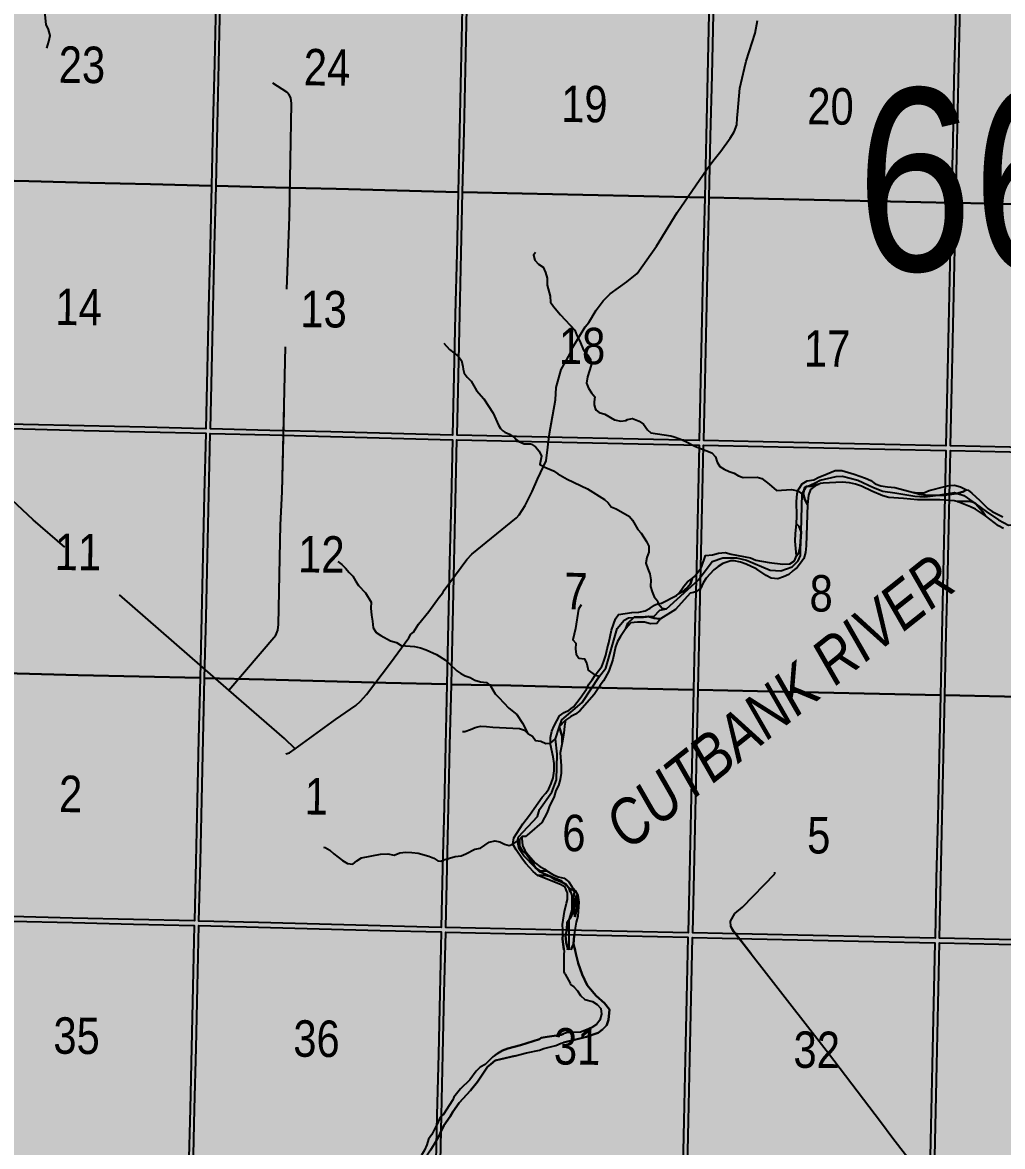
# Model space of a CAD drawing. Extents: x 406396 to 410344, y 6062839 to 6066265.
# Drawn here: x 409283.4 to 409497.9, y 6063231.4 to 6063477.4 of the extents above; entities that cross this region are included whole.
import ezdxf
from ezdxf.enums import TextEntityAlignment as Align

# ---------------------------------------------------------------- set-up
doc = ezdxf.new("R2010")
doc.units = 0
doc.header["$LTSCALE"] = 5
doc.linetypes.add('DASHED2', pattern=[9.525, 6.35, -3.175])
for name, color, linetype in [('Quarters', 8, 'Continuous'), ('RoadSeg', 57, 'DASHED2'), ('T-WATER', 160, 'Continuous'), ('T-WATER-T', 170, 'Continuous')]:
    doc.layers.add(name, color=color, linetype=linetype)
doc.layers.add('ROUTE-MAP-BACKGROUND-H', color=7, linetype='Continuous', true_color=0xf0ebff)
doc.styles.add('120', font='ARIALN.TTF', dxfattribs={"height": 13})
doc.styles.add('80LS', font='ARIALNI.TTF', dxfattribs={"height": 10})

msp = doc.modelspace()

# ---------------------------------------------------------------- hatches: boundary and pattern name
at = {"layer": 'ROUTE-MAP-BACKGROUND-H'}
h = msp.add_hatch(color=256, dxfattribs=at)
h.dxf.hatch_style = 1
h.paths.add_polyline_path([(410258.66, 6063255.58), (410260.58, 6063368.34), (410268.76, 6064233.9), (408843.43, 6064264.01), (408831.79, 6063292.96), (408823.13, 6062965.95), (408855.63, 6062965.09), (408869, 6062964.74), (410253.21, 6062935.45)])

# ---------------------------------------------------------------- linework, layer by layer
at = {"layer": 'Quarters'}
for points in [[(409324.79, 6063441.64), (409311.46, 6063441.96), (409298.14, 6063442.28), (409284.82, 6063442.6), (409271.83, 6063442.91), (409272.14, 6063456.29), (409272.46, 6063469.67), (409272.78, 6063483.05), (409273.09, 6063496.43), (409286.08, 6063496.12), (409299.39, 6063495.8), (409312.71, 6063495.48), (409326.03, 6063495.16), (409325.72, 6063481.78), (409325.41, 6063468.4), (409325.1, 6063455.02)], [(409378.74, 6063440.25), (409365.42, 6063440.59), (409352.1, 6063440.93), (409338.78, 6063441.28), (409325.79, 6063441.61), (409326.1, 6063454.99), (409326.41, 6063468.37), (409326.72, 6063481.76), (409327.03, 6063495.14), (409340.02, 6063494.8), (409353.33, 6063494.46), (409366.65, 6063494.11), (409379.97, 6063493.77), (409379.66, 6063480.39), (409379.36, 6063467.01), (409379.05, 6063453.63)], [(409432.71, 6063439.07), (409419.39, 6063439.36), (409406.06, 6063439.65), (409392.74, 6063439.94), (409379.75, 6063440.22), (409380.05, 6063453.6), (409380.36, 6063466.98), (409380.67, 6063480.37), (409380.97, 6063493.75), (409393.96, 6063493.46), (409407.28, 6063493.17), (409420.6, 6063492.88), (409433.92, 6063492.59), (409433.61, 6063479.21), (409433.31, 6063465.83), (409433.01, 6063452.45)], [(409486.68, 6063437.89), (409473.35, 6063438.18), (409460.03, 6063438.47), (409446.7, 6063438.76), (409433.71, 6063439.05), (409434.02, 6063452.43), (409434.32, 6063465.81), (409434.62, 6063479.19), (409434.92, 6063492.57), (409447.91, 6063492.28), (409461.23, 6063491.99), (409474.55, 6063491.7), (409487.87, 6063491.41), (409487.57, 6063478.03), (409487.27, 6063464.65), (409486.98, 6063451.27)], [(409540.65, 6063436.71), (409527.32, 6063437), (409514, 6063437.29), (409500.67, 6063437.58), (409487.68, 6063437.87), (409487.98, 6063451.25), (409488.28, 6063464.63), (409488.57, 6063478.01), (409488.87, 6063491.39), (409501.85, 6063491.1), (409515.18, 6063490.81), (409528.5, 6063490.52), (409541.82, 6063490.23), (409541.52, 6063476.85), (409541.23, 6063463.47), (409540.94, 6063450.09)], [(409324.79, 6063441.64), (409324.47, 6063428.26), (409324.16, 6063414.88), (409323.85, 6063401.5), (409323.55, 6063388.45), (409310.22, 6063388.77), (409296.89, 6063389.09), (409283.57, 6063389.41), (409270.57, 6063389.72), (409270.88, 6063402.77), (409271.2, 6063416.15), (409271.51, 6063429.53), (409271.83, 6063442.91), (409284.82, 6063442.6), (409298.14, 6063442.28), (409311.46, 6063441.96)], [(409378.74, 6063440.25), (409378.44, 6063426.86), (409378.13, 6063413.48), (409377.82, 6063400.1), (409377.53, 6063387.06), (409364.2, 6063387.4), (409350.87, 6063387.75), (409337.55, 6063388.09), (409324.55, 6063388.43), (409324.86, 6063401.47), (409325.17, 6063414.85), (409325.48, 6063428.23), (409325.79, 6063441.61), (409338.78, 6063441.28), (409352.1, 6063440.93), (409365.42, 6063440.59)], [(409432.71, 6063439.07), (409432.41, 6063425.69), (409432.11, 6063412.31), (409431.81, 6063398.92), (409431.51, 6063385.88), (409418.18, 6063386.17), (409404.85, 6063386.46), (409391.52, 6063386.75), (409378.53, 6063387.04), (409378.83, 6063400.08), (409379.13, 6063413.46), (409379.44, 6063426.84), (409379.75, 6063440.22), (409392.74, 6063439.94), (409406.06, 6063439.65), (409419.39, 6063439.36)], [(409486.68, 6063437.89), (409486.38, 6063424.51), (409486.09, 6063411.13), (409485.79, 6063397.75), (409485.5, 6063384.7), (409472.17, 6063384.99), (409458.84, 6063385.28), (409445.51, 6063385.57), (409432.52, 6063385.86), (409432.81, 6063398.9), (409433.11, 6063412.28), (409433.41, 6063425.66), (409433.71, 6063439.05), (409446.7, 6063438.76), (409460.03, 6063438.47), (409473.35, 6063438.18)], [(409540.65, 6063436.71), (409540.36, 6063423.33), (409540.07, 6063409.95), (409539.77, 6063396.57), (409539.49, 6063383.52), (409526.16, 6063383.81), (409512.83, 6063384.1), (409499.5, 6063384.39), (409486.5, 6063384.68), (409486.79, 6063397.72), (409487.09, 6063411.1), (409487.39, 6063424.48), (409487.68, 6063437.87), (409500.67, 6063437.58), (409514, 6063437.29), (409527.32, 6063437)], [(409322.28, 6063333.93), (409308.95, 6063334.25), (409295.62, 6063334.56), (409282.28, 6063334.88), (409269.29, 6063335.19), (409269.6, 6063348.57), (409269.92, 6063361.96), (409270.23, 6063375.34), (409270.55, 6063388.72), (409283.54, 6063388.4), (409296.87, 6063388.09), (409310.2, 6063387.77), (409323.53, 6063387.45), (409323.22, 6063374.07), (409322.9, 6063360.69), (409322.59, 6063347.31)], [(409376.28, 6063332.53), (409362.95, 6063332.88), (409349.61, 6063333.22), (409336.28, 6063333.56), (409323.29, 6063333.9), (409323.6, 6063347.28), (409323.91, 6063360.66), (409324.22, 6063374.04), (409324.53, 6063387.42), (409337.52, 6063387.09), (409350.85, 6063386.74), (409364.18, 6063386.4), (409377.5, 6063386.05), (409377.2, 6063372.67), (409376.89, 6063359.29), (409376.58, 6063345.91)], [(409430.28, 6063331.35), (409416.95, 6063331.64), (409403.61, 6063331.93), (409390.28, 6063332.23), (409377.28, 6063332.51), (409377.59, 6063345.89), (409377.89, 6063359.27), (409378.2, 6063372.65), (409378.51, 6063386.03), (409391.5, 6063385.75), (409404.83, 6063385.46), (409418.16, 6063385.17), (409431.49, 6063384.88), (409431.19, 6063371.49), (409430.89, 6063358.11), (409430.59, 6063344.73)], [(409484.29, 6063330.17), (409470.96, 6063330.46), (409457.62, 6063330.76), (409444.29, 6063331.05), (409431.29, 6063331.33), (409431.59, 6063344.71), (409431.89, 6063358.09), (409432.19, 6063371.47), (409432.49, 6063384.85), (409445.49, 6063384.57), (409458.82, 6063384.28), (409472.15, 6063383.99), (409485.48, 6063383.7), (409485.18, 6063370.31), (409484.89, 6063356.93), (409484.59, 6063343.55)], [(409538.3, 6063328.99), (409524.97, 6063329.28), (409511.63, 6063329.57), (409498.3, 6063329.87), (409485.3, 6063330.15), (409485.59, 6063343.53), (409485.89, 6063356.91), (409486.19, 6063370.29), (409486.48, 6063383.67), (409499.48, 6063383.39), (409512.81, 6063383.1), (409526.14, 6063382.81), (409539.47, 6063382.52), (409539.18, 6063369.13), (409538.88, 6063355.75), (409538.59, 6063342.37)], [(409322.28, 6063333.93), (409321.97, 6063320.55), (409321.66, 6063307.17), (409321.35, 6063293.78), (409321.05, 6063280.74), (409307.71, 6063281.06), (409294.37, 6063281.38), (409281.03, 6063281.7), (409268.03, 6063282.01), (409268.34, 6063295.05), (409268.65, 6063308.43), (409268.97, 6063321.81), (409269.29, 6063335.19), (409282.28, 6063334.88), (409295.62, 6063334.56), (409308.95, 6063334.25)], [(409376.28, 6063332.53), (409375.97, 6063319.15), (409375.67, 6063305.77), (409375.36, 6063292.39), (409375.06, 6063279.34), (409361.72, 6063279.69), (409348.39, 6063280.03), (409335.05, 6063280.38), (409322.05, 6063280.71), (409322.35, 6063293.76), (409322.66, 6063307.14), (409322.97, 6063320.52), (409323.29, 6063333.9), (409336.28, 6063333.56), (409349.61, 6063333.22), (409362.95, 6063332.88)], [(409430.28, 6063331.35), (409429.98, 6063317.97), (409429.68, 6063304.59), (409429.38, 6063291.21), (409429.09, 6063278.16), (409415.75, 6063278.46), (409402.41, 6063278.75), (409389.07, 6063279.04), (409376.06, 6063279.32), (409376.36, 6063292.37), (409376.67, 6063305.75), (409376.98, 6063319.13), (409377.28, 6063332.51), (409390.28, 6063332.23), (409403.61, 6063331.93), (409416.95, 6063331.64)], [(409484.29, 6063330.17), (409484, 6063316.79), (409483.7, 6063303.41), (409483.4, 6063290.03), (409483.12, 6063276.98), (409469.78, 6063277.28), (409456.44, 6063277.57), (409443.1, 6063277.86), (409430.09, 6063278.14), (409430.38, 6063291.19), (409430.69, 6063304.57), (409430.99, 6063317.95), (409431.29, 6063331.33), (409444.29, 6063331.05), (409457.62, 6063330.76), (409470.96, 6063330.46)], [(409538.3, 6063328.99), (409538.01, 6063315.61), (409537.72, 6063302.23), (409537.43, 6063288.85), (409537.14, 6063275.8), (409523.8, 6063276.09), (409510.46, 6063276.39), (409497.12, 6063276.68), (409484.12, 6063276.96), (409484.41, 6063290.01), (409484.7, 6063303.39), (409485, 6063316.77), (409485.3, 6063330.15), (409498.3, 6063329.87), (409511.63, 6063329.57), (409524.97, 6063329.28)], [(409320.1, 6063239.6), (409319.79, 6063226.22), (409306.45, 6063226.54), (409293.11, 6063226.86), (409279.77, 6063227.18), (409266.77, 6063227.49), (409267.08, 6063240.87), (409267.4, 6063254.25), (409267.71, 6063267.62), (409268.03, 6063281), (409281.03, 6063280.69), (409294.36, 6063280.37), (409307.7, 6063280.05), (409321.03, 6063279.73), (409320.72, 6063266.36), (409320.41, 6063252.98)], [(409374.12, 6063238.21), (409373.81, 6063224.84), (409360.48, 6063225.18), (409347.14, 6063225.52), (409333.8, 6063225.86), (409320.79, 6063226.19), (409321.1, 6063239.57), (409321.41, 6063252.95), (409321.72, 6063266.33), (409322.04, 6063279.71), (409335.04, 6063279.37), (409348.37, 6063279.03), (409361.7, 6063278.68), (409375.04, 6063278.34), (409374.73, 6063264.96), (409374.43, 6063251.59)], [(409427.85, 6063223.65), (409414.51, 6063223.95), (409401.17, 6063224.24), (409387.83, 6063224.53), (409374.82, 6063224.82), (409375.12, 6063238.19), (409375.43, 6063251.57), (409375.74, 6063264.94), (409376.04, 6063278.32), (409389.04, 6063278.03), (409402.38, 6063277.74), (409415.72, 6063277.45), (409429.05, 6063277.16), (409428.75, 6063263.78), (409428.45, 6063250.41), (409428.15, 6063237.03)], [(409482.19, 6063235.85), (409481.89, 6063222.47), (409468.55, 6063222.76), (409455.21, 6063223.05), (409441.87, 6063223.35), (409428.86, 6063223.63), (409429.16, 6063237.01), (409429.46, 6063250.39), (409429.76, 6063263.76), (409430.06, 6063277.14), (409443.06, 6063276.86), (409456.4, 6063276.56), (409469.74, 6063276.27), (409483.07, 6063275.98), (409482.78, 6063262.6), (409482.48, 6063249.23)], [(409536.22, 6063234.67), (409535.93, 6063221.29), (409522.59, 6063221.58), (409509.24, 6063221.87), (409495.9, 6063222.16), (409482.9, 6063222.45), (409483.19, 6063235.83), (409483.49, 6063249.2), (409483.78, 6063262.58), (409484.08, 6063275.96), (409497.08, 6063275.67), (409510.42, 6063275.38), (409523.75, 6063275.09), (409537.09, 6063274.8), (409536.8, 6063261.42), (409536.51, 6063248.04)]]:
    msp.add_lwpolyline(points, close=True, dxfattribs=at)
at = {"layer": 'RoadSeg'}
for points in [[(409394.13, 6063373.09), (409394.93, 6063374.72), (409396.16, 6063377.44), (409398.06, 6063381.44), (409398.76, 6063387.4), (409400.09, 6063394.78), (409400.19, 6063397.45), (409401.29, 6063401.41), (409403.18, 6063404.8), (409403.65, 6063405.93), (409406.58, 6063410.76), (409407.34, 6063411.69), (409408.97, 6063414.39), (409410.5, 6063416.42), (409412, 6063417.95), (409415.7, 6063420.58), (409417.96, 6063422.41), (409422.19, 6063428.43), (409426.68, 6063435.75), (409433.27, 6063445.3), (409434.5, 6063447), (409436.26, 6063449.2), (409438.26, 6063452.06), (409439.16, 6063453.39), (409439.76, 6063454.95), (409439.82, 6063456.45), (409439.99, 6063457.95), (409440.39, 6063462.97), (409441.42, 6063467.37), (409441.82, 6063468.9), (409443.75, 6063475.05), (409444.28, 6063477.78)], [(409340.27, 6063374.27), (409340.28, 6063374.62), (409341.25, 6063419.01), (409341.88, 6063434.82), (409342.31, 6063459.65), (409342.15, 6063460.84), (409341.82, 6063461.51), (409341.25, 6063462.08), (409338.19, 6063464.11)], [(409328.6, 6063331.22), (409338.89, 6063343.27), (409339.32, 6063344.36), (409339.45, 6063345.6), (409339.92, 6063367.39), (409340.28, 6063374.62), (409340.67, 6063392.43)], [(409343.11, 6063318.41), (409351.93, 6063324.86), (409356.36, 6063327.86), (409357.42, 6063328.82), (409358.72, 6063330.32), (409363.98, 6063337.21), (409367.97, 6063342.67), (409368.44, 6063343.5), (409368.97, 6063343.96), (409370.1, 6063345.66), (409372.37, 6063348.46), (409374.6, 6063351.62), (409375.43, 6063352.52), (409375.73, 6063353.12), (409380.65, 6063359.87), (409381.78, 6063361), (409391.54, 6063368.96), (409392.13, 6063369.62), (409393.43, 6063371.65), (409394.93, 6063374.72), (409396.16, 6063377.44), (409398.06, 6063381.44), (409398.76, 6063387.4), (409399.43, 6063391.15)], [(409328.6, 6063331.22), (409285.77, 6063368.53), (409265.17, 6063387.63)], [(409343.11, 6063318.41), (409340.75, 6063320.67), (409328.6, 6063331.22)], [(409341.08, 6063317.31), (409341.88, 6063317.51), (409343.11, 6063318.41)], [(409442.88, 6063273.53), (409439.06, 6063278.44), (409438.46, 6063279.54), (409438.39, 6063280.73), (409439.29, 6063282.36), (409440.99, 6063283.73), (409448.08, 6063291.02), (409448.08, 6063291.45)], [(409494.88, 6063208.06), (409494.08, 6063208.99), (409490.92, 6063211.76), (409489.86, 6063212.89), (409487.89, 6063215.35), (409483.33, 6063222.2), (409481.64, 6063224.21), (409479.87, 6063225.89), (409478.95, 6063226.63), (409473.88, 6063233.12), (409471.16, 6063236.78), (409459.78, 6063251.72), (409446.27, 6063269.15), (409439.05, 6063278.44), (409438.45, 6063279.53), (409438.38, 6063280.73), (409439.28, 6063282.36), (409440.98, 6063283.73), (409441.43, 6063284.19)]]:
    msp.add_lwpolyline(points, dxfattribs=at)
at = {"layer": 'T-WATER'}
for p, q in [((409454.01, 6063374.18), (409454.42, 6063374.86)), ((409453.8, 6063365.96), (409454.01, 6063374.18)), ((409491.41, 6063372.44), (409492.1, 6063371.93)), ((409453.78, 6063364.87), (409453.8, 6063365.96)), ((409419.3, 6063347.25), (409420.61, 6063347.33)), ((409417.16, 6063347.12), (409418.47, 6063347.2)), ((409418.47, 6063347.2), (409419.3, 6063347.25)), ((409408.73, 6063334.53), (409409.66, 6063334.32)), ((409400.09, 6063320.6), (409400.9, 6063323.11)), ((409400.9, 6063323.11), (409400.97, 6063323.32)), ((409398.99, 6063319.65), (409400.09, 6063320.6)), ((409390.74, 6063297.55), (409391.77, 6063298.3)), ((409395.93, 6063292.15), (409395.63, 6063292.45)), ((409402.63, 6063288.39), (409402, 6063288.96))]:
    msp.add_line(p, q, dxfattribs=at)
for points in [[(409288.73, 6063471.72), (409289.21, 6063473.16), (409289.47, 6063474.53), (409289.15, 6063475.83), (409288.6, 6063476.91), (409288.3, 6063479.79)], [(409395.66, 6063427), (409395.27, 6063426.47), (409395.54, 6063425.33), (409396.36, 6063424.48), (409397.4, 6063423.82), (409397.88, 6063422.66), (409398.27, 6063421.41), (409398.25, 6063419.88), (409398.9, 6063417.44), (409398.98, 6063416.16), (409399.63, 6063415.18), (409401.17, 6063413.41), (409404.31, 6063410.02), (409404.76, 6063408.86), (409405.31, 6063407.78), (409406.28, 6063405.48), (409407.05, 6063404.63), (409407.72, 6063403.64), (409407.9, 6063402.35), (409407.08, 6063399.81), (409406.84, 6063398.46), (409407.3, 6063397.3), (409407.96, 6063396.32), (409408.7, 6063395.43), (409408.51, 6063394.31), (409408.5, 6063393.72), (409408.75, 6063392.9), (409408.99, 6063392.52), (409409.61, 6063392.02), (409410.88, 6063391.64), (409413.01, 6063390.38), (409414.39, 6063390.11), (409415.46, 6063390.24), (409415.79, 6063390.44), (409416.89, 6063390.68), (409418.37, 6063390.13), (409419.32, 6063389.43), (409420.19, 6063388.2), (409420.92, 6063387.57), (409425.27, 6063386.88), (409426.05, 6063386.69), (409427.31, 6063386.26), (409428.47, 6063385.76), (409430.74, 6063384.58), (409434.25, 6063383.18), (409435.06, 6063382.34), (409435.47, 6063381.15), (409436.06, 6063380.21), (409437.01, 6063379.63), (409438.04, 6063379.13), (409439.17, 6063378.74), (409440.11, 6063378.12), (409441.13, 6063377.75), (409444.18, 6063377.85), (409445.21, 6063377.55), (409446.86, 6063376.32), (409448.4, 6063374.91), (409451.71, 6063375.16), (409453.13, 6063374.9)], [(409375.6, 6063407.17), (409376.9, 6063405.79), (409378.78, 6063404.33), (409379.47, 6063403.38), (409379.78, 6063402.05), (409379.83, 6063401.5), (409380.09, 6063400.65), (409380.73, 6063399.76), (409381.59, 6063398.86), (409382.81, 6063396.81), (409384.36, 6063394.98), (409386.4, 6063391.85), (409387.59, 6063389.21), (409388.04, 6063388.51), (409388.51, 6063388.01), (409388.98, 6063387.7), (409390, 6063387.26), (409391.14, 6063386.46), (409391.43, 6063386.11), (409392.04, 6063385.66), (409393.18, 6063385.17), (409394.57, 6063385.18), (409394.78, 6063385.11), (409395.67, 6063384.5), (409396.46, 6063383.56), (409396.98, 6063382.43), (409396.66, 6063380.65), (409397.71, 6063380.05), (409399.63, 6063379.26), (409400.58, 6063378.6), (409402.63, 6063377.4), (409407.07, 6063375.33), (409410.76, 6063372.99), (409411.6, 6063372.23), (409412.28, 6063371.39), (409413.36, 6063370.96), (409416.28, 6063369.28), (409416.95, 6063368.47), (409418.06, 6063366.43), (409418.83, 6063365.6), (409420.01, 6063363.8), (409420.52, 6063362.78), (409420.49, 6063361.42), (409420.06, 6063360.26), (409419.84, 6063359.03), (409420.25, 6063357.81), (409420.74, 6063356.68), (409420.95, 6063355.4), (409420.84, 6063353.94), (409421.2, 6063352.76), (409421.67, 6063351.67), (409422.36, 6063350.76), (409422.5, 6063350.21)], [(409492.1, 6063371.93), (409494.31, 6063370.33), (409496.99, 6063368.52), (409499.21, 6063367.37), (409500.79, 6063367.57), (409502.37, 6063368.29), (409504.65, 6063372.31), (409506.43, 6063375.38), (409509.56, 6063379.23), (409510.77, 6063380.87), (409510.86, 6063382.43), (409511.05, 6063383.06), (409512.29, 6063384.83), (409513.81, 6063387.68), (409514.85, 6063388.6), (409516.4, 6063389.33), (409517.92, 6063389.87), (409519.7, 6063389.77), (409521.08, 6063389.82)], [(409402.68, 6063274.41), (409402.74, 6063274.7), (409402.42, 6063275.99), (409402.33, 6063276.93), (409402.28, 6063277.48), (409402.34, 6063277.77), (409402.55, 6063278.77), (409402.58, 6063278.87), (409402.63, 6063280.48), (409403.34, 6063281.46), (409403.89, 6063282.57), (409403.98, 6063285.79), (409404.19, 6063287.11), (409403.44, 6063287.85), (409403.31, 6063287.14), (409403.03, 6063287.84), (409402.6, 6063288.44), (409402.33, 6063288.81), (409401.17, 6063289.34), (409399.93, 6063289.8), (409398.93, 6063290.47), (409397.59, 6063290.76), (409396.21, 6063290.7), (409395.2, 6063291.57), (409393.55, 6063293.32), (409392.82, 6063294.27), (409391.43, 6063296.3), (409390.74, 6063297.55), (409390.92, 6063298.95), (409392.91, 6063302), (409394.36, 6063303.9), (409395.39, 6063305.36), (409397.12, 6063307.82), (409397.93, 6063308.68), (409398.62, 6063309.67), (409399.15, 6063310.81), (409399.58, 6063312.06), (409399.78, 6063313.56), (409399.78, 6063315.18), (409399.56, 6063316.62), (409399, 6063319.35), (409398.99, 6063319.65), (409398.97, 6063320.91), (409399.3, 6063322.26), (409399.8, 6063323.43), (409400.95, 6063325.64), (409401.94, 6063326.33), (409403.03, 6063326.9), (409403.47, 6063327.22), (409403.99, 6063327.6), (409405.47, 6063329.48), (409406.82, 6063331.45), (409407.04, 6063331.88), (409407.39, 6063332.55), (409408.11, 6063333.49), (409408.73, 6063334.53), (409409.51, 6063335.44), (409410.18, 6063336.44), (409410.68, 6063337.61), (409411.09, 6063338.88), (409411.34, 6063340.31), (409411.71, 6063341.61), (409412.31, 6063344.36), (409413.17, 6063346.85), (409413.88, 6063347.79), (409416.75, 6063348.23), (409418.29, 6063348.31), (409419.67, 6063348.58), (409420.75, 6063349.17), (409421.75, 6063349.83), (409422.5, 6063350.21), (409423.28, 6063350.28), (409426.56, 6063351.96), (409427.03, 6063352.43), (409427.92, 6063352.87), (409428.86, 6063353.61), (409429.58, 6063354.55), (409429.99, 6063355.65), (409430.56, 6063356.22), (409430.82, 6063356.56), (409431.85, 6063357.91), (409432.01, 6063358.11), (409432.05, 6063358.17), (409432.92, 6063360.7), (409434.42, 6063360.88), (409435.75, 6063361.25), (409437.18, 6063361.4), (409438.49, 6063361.04), (409442.71, 6063360.19), (409443.93, 6063359.72), (409446.81, 6063359.17), (409449.79, 6063358.79), (409451.33, 6063358.87), (409452.34, 6063359.52), (409452.82, 6063360.64), (409453.35, 6063361.28), (409453.63, 6063362.71), (409453.84, 6063365.86), (409453.38, 6063367.06), (409452.78, 6063367.68), (409452.85, 6063369.29), (409452.81, 6063372.52), (409452.92, 6063374.21), (409453.13, 6063374.9), (409453.38, 6063375.41), (409454.05, 6063376.42), (409455.13, 6063377.03), (409456.57, 6063377.25), (409457.68, 6063377.82), (409458.65, 6063378.22), (409461.3, 6063379.3), (409462.73, 6063379.28), (409465.39, 6063378.52), (409467.94, 6063377.65), (409469.07, 6063377.09), (409470.04, 6063376.38), (409471.29, 6063375.94), (409472.74, 6063375.71), (409474.36, 6063375.63), (409478.4, 6063374.51), (409480.06, 6063374.09), (409481.56, 6063373.86), (409484.91, 6063373.89), (409485.23, 6063373.93), (409486.23, 6063374.06), (409487.9, 6063374.26), (409489.24, 6063374.61), (409490.03, 6063375.1), (409490.36, 6063374.98), (409491.21, 6063374.35), (409492.95, 6063372.72), (409494.64, 6063371.02), (409495.65, 6063370.34), (409497.96, 6063369.21)], [(409455.28, 6063375.85), (409455.76, 6063376.14), (409456.91, 6063376.65), (409457.96, 6063377.19), (409461.46, 6063377.99), (409462.9, 6063378.06), (409466.26, 6063377.19), (409469.64, 6063375.59), (409471.7, 6063374.79), (409474.35, 6063374.46), (409478.67, 6063373.72), (409480.9, 6063373.53), (409483.25, 6063373.88)], [(409498.12, 6063366.63), (409497.04, 6063367.23), (409494.17, 6063369.42), (409493.57, 6063370.3), (409491.97, 6063372.09), (409491.49, 6063372.42), (409490.7, 6063372.59), (409489.12, 6063372.52), (409487.99, 6063372.54), (409487.39, 6063372.67), (409486.21, 6063372.74), (409485.2, 6063372.8), (409484.17, 6063372.86), (409479.27, 6063372.92), (409476.22, 6063373.2), (409473.01, 6063373.41), (409471.7, 6063373.78), (409469.32, 6063374.76), (409467, 6063375.86), (409465.75, 6063376.29), (409464.39, 6063376.65), (409462.82, 6063376.77), (409458.61, 6063376.52), (409458.09, 6063376.49), (409457.67, 6063376.33), (409456.05, 6063375.91), (409454.97, 6063375.83), (409454.64, 6063375.57), (409454.24, 6063374.29), (409454.6, 6063372.96), (409455.2, 6063371.87), (409454.95, 6063362.85), (409454.76, 6063361.36), (409454.38, 6063360.03), (409453.69, 6063359.03), (409452.93, 6063358.11), (409452.36, 6063357.67), (409451.98, 6063357.37), (409451.12, 6063356.54), (409449.97, 6063356.01), (409448.71, 6063355.6), (409447.29, 6063355.79), (409446.14, 6063356.34), (409444.11, 6063357.73), (409443.84, 6063357.85), (409441.81, 6063358.81), (409440.52, 6063359.25), (409439.2, 6063359.52), (409438.45, 6063359.55), (409436.66, 6063358.94), (409435.65, 6063358.3), (409435.32, 6063358.04), (409434.69, 6063357.56), (409433.06, 6063355.73), (409432.4, 6063354.7), (409431.86, 6063353.58), (409431.75, 6063353.5), (409430.92, 6063352.85), (409430.73, 6063352.79), (409430.26, 6063352.62), (409429.56, 6063352.49), (409426.35, 6063348.91), (409423.07, 6063346.85), (409422.74, 6063346.82), (409421.68, 6063347.01), (409420.39, 6063347.39), (409418.91, 6063347.2), (409417.25, 6063347.2), (409415.89, 6063345.94), (409415.49, 6063344.71), (409414.28, 6063342.96), (409413.67, 6063341.91), (409413.21, 6063340.7), (409412.61, 6063337.93), (409411.77, 6063335.4), (409410.56, 6063333.28), (409409.85, 6063332.34), (409409.52, 6063331.83), (409408.54, 6063330.29), (409405.37, 6063326.72), (409404.42, 6063326), (409403.43, 6063325.5), (409403.32, 6063325.44), (409402.27, 6063324.67), (409400.86, 6063323.21), (409401.56, 6063321.19), (409401.53, 6063319.71), (409401.07, 6063317.52), (409401.33, 6063314.69), (409401.32, 6063313.1), (409401.08, 6063311.68), (409400.71, 6063310.39), (409400.17, 6063309.26), (409399.75, 6063308), (409398.66, 6063305.73), (409398.5, 6063305.29), (409398.21, 6063304.51), (409397.05, 6063302.29), (409394.4, 6063299.93), (409393.48, 6063299.21), (409392.75, 6063299.2), (409392.16, 6063298.6), (409392.17, 6063297.08), (409392.84, 6063296.07), (409393.75, 6063295.26), (409394.44, 6063294.31), (409395.75, 6063292.26), (409396.81, 6063291.62), (409398.19, 6063291.71), (409399.47, 6063290.9), (409400.66, 6063290.39), (409401.99, 6063290.07), (409402.62, 6063289.59), (409402.96, 6063289.33), (409403.62, 6063288.31), (409404.35, 6063287.43), (409404.99, 6063286.39), (409405.14, 6063284.87), (409404.97, 6063281.76), (409404.56, 6063280.51), (409404.31, 6063278.73), (409404.17, 6063277.73), (409404.15, 6063277.59), (409404.03, 6063275.69), (409403.56, 6063274.73), (409403.49, 6063274.39)], [(409453.13, 6063374.9), (409453.96, 6063374.22), (409454.01, 6063374.18)], [(409454.42, 6063374.86), (409454.87, 6063375.6), (409455.28, 6063375.85)], [(409483.25, 6063373.88), (409487.38, 6063374.49), (409488.02, 6063374.3)], [(409488.02, 6063374.3), (409489.45, 6063373.86), (409491.41, 6063372.44)], [(409424.39, 6063349.05), (409431.38, 6063355.37), (409434.37, 6063359.37), (409436.7, 6063360.2), (409439.7, 6063360.2), (409441.86, 6063359.7), (409447.02, 6063357.54), (409449.35, 6063357.37), (409451.84, 6063358.2), (409453.18, 6063359.53), (409453.67, 6063360.7), (409453.78, 6063364.87)], [(409352.45, 6063359.4), (409353.29, 6063358.73), (409354.11, 6063357.92), (409354.88, 6063356.98), (409355.7, 6063356.18), (409356.28, 6063355.16), (409356.95, 6063354.18), (409358.46, 6063352.51), (409359.74, 6063350.51), (409359.68, 6063349.2), (409359.78, 6063347.66), (409360.04, 6063346.35), (409360.17, 6063344.88), (409360.84, 6063343.9), (409361.82, 6063343.2), (409363.98, 6063342.02), (409365.3, 6063341.69), (409366.28, 6063341), (409369.2, 6063340.79), (409370.53, 6063340.48), (409371.74, 6063340.05), (409374, 6063339.04), (409375.98, 6063337.79), (409376.82, 6063337.1), (409378.46, 6063335.51), (409379.32, 6063334.86), (409380.27, 6063334.41), (409381.41, 6063334), (409382.44, 6063333.46), (409383.63, 6063333.04), (409384.97, 6063332.9), (409385.82, 6063332.22), (409386.88, 6063330.42), (409387.7, 6063329.67), (409389.89, 6063327.3), (409391.59, 6063325.9), (409392.83, 6063324.04), (409394.03, 6063321.75)], [(409405.68, 6063349.94), (409405.1, 6063349), (409404.45, 6063344.77), (409403.84, 6063342.26), (409404.5, 6063341.52), (409404.41, 6063340.25), (409404.56, 6063339.1), (409405.21, 6063338.25), (409406.4, 6063338.07), (409406.95, 6063336.98), (409407.22, 6063335.59), (409408.73, 6063334.53)], [(409422.5, 6063350.21), (409423.39, 6063349.22), (409424.39, 6063349.05)], [(409420.61, 6063347.33), (409421.56, 6063347.39), (409422.89, 6063348.72), (409424.39, 6063349.05)], [(409409.66, 6063334.32), (409411.08, 6063336.07), (409413.57, 6063344.72), (409415.07, 6063346.55), (409416.07, 6063347.05), (409417.16, 6063347.12)], [(409400.97, 6063323.32), (409401.43, 6063324.76), (409405.92, 6063328.58), (409409.66, 6063334.32)], [(409379.75, 6063322.17), (409380.25, 6063322.23), (409381.49, 6063322.62), (409382.49, 6063323.06), (409383.65, 6063323.38), (409384.97, 6063323.32), (409386.33, 6063323.16), (409392.17, 6063322.85), (409393.26, 6063322.47), (409394.03, 6063321.75)], [(409391.77, 6063298.3), (409391.94, 6063299.13), (409396.1, 6063303.62), (409396.6, 6063305.12), (409399.26, 6063308.95), (409400.26, 6063311.61), (409400.43, 6063317.27), (409400.09, 6063320.6)], [(409394.03, 6063321.75), (409395.07, 6063321.16), (409395.67, 6063320.2), (409396.84, 6063320.06), (409397.97, 6063319.57), (409398.99, 6063319.65)], [(409349.31, 6063296.92), (409349.67, 6063296.85), (409350.66, 6063296.2), (409351.57, 6063295.43), (409353.48, 6063293.94), (409354.53, 6063293.32), (409355.7, 6063293.15), (409356.58, 6063293.92), (409357.6, 6063294.56), (409361.79, 6063295.36), (409363.41, 6063295.41), (409364.78, 6063295.16), (409365.97, 6063295.62), (409367.28, 6063295.77), (409368.63, 6063295.75), (409369.99, 6063295.57), (409372.35, 6063294.91), (409373.44, 6063294.49), (409374.34, 6063293.89), (409374.96, 6063293.86), (409375.62, 6063294.15), (409378.13, 6063294.81), (409379.39, 6063295.02), (409380.48, 6063295.41), (409382.42, 6063296.43), (409383.63, 6063296.65), (409385.58, 6063297.95), (409386.82, 6063298.25), (409387.88, 6063298.02), (409388.91, 6063297.58), (409389.95, 6063297.25), (409390.74, 6063297.55)], [(409395.63, 6063292.45), (409393.11, 6063294.97), (409392.11, 6063296.47), (409391.77, 6063298.3)], [(409402, 6063288.96), (409401.43, 6063289.48), (409396.6, 6063291.48), (409395.93, 6063292.15)], [(409401.92, 6063274.43), (409401.63, 6063276.75), (409401.65, 6063277.78), (409401.66, 6063278.35), (409401.64, 6063278.79), (409401.57, 6063279.93), (409402.06, 6063282.81), (409402.51, 6063284.62), (409402.72, 6063285.45), (409402.66, 6063286.92), (409402.57, 6063287.17), (409402.21, 6063288.14), (409401.16, 6063288.74), (409396.21, 6063290.7), (409397.59, 6063290.76), (409398.93, 6063290.47), (409399.93, 6063289.8), (409401.17, 6063289.34), (409402.33, 6063288.81), (409402.6, 6063288.44), (409403.03, 6063287.84), (409403.31, 6063287.14), (409403.44, 6063287.85), (409404.19, 6063287.11), (409403.98, 6063285.79), (409403.89, 6063282.57), (409403.34, 6063281.46), (409402.63, 6063280.48), (409402.58, 6063278.87), (409402.55, 6063278.77), (409402.34, 6063277.77), (409402.28, 6063277.48), (409402.33, 6063276.93), (409402.42, 6063275.99), (409402.74, 6063274.7), (409402.68, 6063274.41)], [(409403.35, 6063287.34), (409403.09, 6063287.98), (409402.63, 6063288.39)], [(409403.15, 6063281.2), (409403.75, 6063283.16), (409403.75, 6063286.32), (409403.35, 6063287.34)], [(409403.09, 6063274.4), (409403.09, 6063280.99), (409403.15, 6063281.2)], [(409373.96, 6063232.64), (409374.59, 6063233.69), (409375.01, 6063234.57), (409375.66, 6063235.95), (409376.99, 6063237.94), (409377.57, 6063238.99), (409379, 6063240.95), (409381.49, 6063243.62), (409383.01, 6063245.56), (409385.02, 6063248.62), (409385.21, 6063248.79), (409385.9, 6063249.43), (409386.87, 6063250.17), (409388.09, 6063250.46), (409391.21, 6063251.25), (409393.72, 6063251.87), (409396.6, 6063252.46), (409397.53, 6063252.81), (409400.12, 6063253.51), (409401.32, 6063253.99), (409401.81, 6063254.11), (409404.5, 6063254.77), (409406.86, 6063255.35), (409409.4, 6063256.26), (409410.35, 6063256.99), (409411.2, 6063257.85), (409411.27, 6063258.04), (409411.63, 6063259.07), (409411.9, 6063261.33), (409410.82, 6063262.74), (409409, 6063264.32), (409407.27, 6063266.29), (409407, 6063266.67), (409405.92, 6063269.01), (409405.05, 6063271.51), (409404.03, 6063275.7), (409404.15, 6063277.59), (409404.17, 6063277.73)], [(409401.65, 6063277.78), (409401.63, 6063276.75), (409401.96, 6063274.08), (409401.86, 6063273.51), (409401.92, 6063271.09), (409401.87, 6063269.64), (409402.04, 6063269.27), (409402.15, 6063269.08), (409403.29, 6063267.15), (409403.35, 6063266.82), (409404.05, 6063266.32), (409404.87, 6063265.45), (409405.52, 6063264.41), (409406.47, 6063263.57), (409408.14, 6063263.08), (409409.2, 6063262.49), (409409.96, 6063261.61), (409410.11, 6063260.34), (409409.75, 6063259.03), (409409.01, 6063258.1), (409408, 6063257.44), (409406.84, 6063256.89), (409405.56, 6063256.44), (409402.51, 6063256.26), (409401.85, 6063256.02), (409401.29, 6063255.81), (409398.24, 6063255.41), (409396.91, 6063255.14), (409396.58, 6063254.87), (409392.38, 6063253.54), (409389.64, 6063252.85), (409388.45, 6063252.36), (409387.36, 6063251.71), (409386.85, 6063251.34), (409386.36, 6063250.98), (409384.65, 6063249.36), (409383.58, 6063248.73), (409382.74, 6063247.88), (409381.29, 6063245.94), (409379.28, 6063244.03), (409377.79, 6063242.18), (409377.62, 6063241.58), (409375.48, 6063238.31), (409375.1, 6063238.1), (409375.09, 6063238.07), (409374.69, 6063237.41), (409374.17, 6063236.25), (409374.03, 6063236.01)], [(409401.65, 6063277.78), (409401.63, 6063276.75), (409401.96, 6063274.08), (409401.86, 6063273.51), (409401.92, 6063271.09), (409401.87, 6063269.64), (409402.04, 6063269.27), (409402.15, 6063269.08)], [(409404.17, 6063277.73), (409404.15, 6063277.59), (409404.03, 6063275.7), (409405.05, 6063271.51), (409405.92, 6063269.01), (409407, 6063266.67), (409407.27, 6063266.29), (409409, 6063264.32), (409410.82, 6063262.74), (409411.9, 6063261.33), (409411.63, 6063259.07), (409411.27, 6063258.04), (409411.2, 6063257.85), (409410.35, 6063256.99), (409409.4, 6063256.26), (409406.86, 6063255.35), (409404.5, 6063254.77), (409401.81, 6063254.11)], [(409403.49, 6063274.39), (409403.56, 6063274.73), (409404.03, 6063275.69), (409404.36, 6063274.38)], [(409402.15, 6063269.08), (409403.29, 6063267.15), (409403.35, 6063266.82), (409404.05, 6063266.32), (409404.87, 6063265.45), (409405.52, 6063264.41), (409406.47, 6063263.57), (409408.14, 6063263.08), (409409.2, 6063262.49), (409409.96, 6063261.61), (409410.11, 6063260.34), (409409.75, 6063259.03), (409409.01, 6063258.1), (409408, 6063257.44), (409406.84, 6063256.89), (409405.56, 6063256.44), (409402.51, 6063256.26), (409401.85, 6063256.02)], [(409386.85, 6063251.34), (409387.36, 6063251.71), (409388.45, 6063252.36), (409389.64, 6063252.85), (409392.38, 6063253.54), (409396.58, 6063254.87), (409396.91, 6063255.14), (409398.24, 6063255.41), (409401.29, 6063255.81), (409401.85, 6063256.02)], [(409391.21, 6063251.25), (409393.72, 6063251.87), (409396.6, 6063252.46), (409397.53, 6063252.81), (409400.12, 6063253.51), (409401.32, 6063253.99), (409401.81, 6063254.11)], [(409391.21, 6063251.25), (409388.09, 6063250.46), (409386.87, 6063250.17), (409385.9, 6063249.43), (409385.21, 6063248.79), (409385.02, 6063248.62), (409383.01, 6063245.56), (409381.49, 6063243.62), (409379, 6063240.95), (409377.57, 6063238.99), (409376.99, 6063237.94), (409375.66, 6063235.95), (409375.01, 6063234.57)], [(409386.85, 6063251.34), (409386.36, 6063250.98), (409384.65, 6063249.36), (409383.58, 6063248.73), (409382.74, 6063247.88), (409381.29, 6063245.94), (409379.28, 6063244.03), (409377.79, 6063242.18), (409377.62, 6063241.58), (409375.48, 6063238.31), (409375.1, 6063238.1), (409375.09, 6063238.07)], [(409375.09, 6063238.07), (409374.69, 6063237.41), (409374.17, 6063236.25), (409374.03, 6063236.01)], [(409374.03, 6063236.01), (409373.57, 6063235.19), (409373.04, 6063234), (409372.31, 6063233.02), (409371.91, 6063231.76), (409371.4, 6063230.6), (409370.77, 6063229.52), (409369.89, 6063227.05), (409369.67, 6063225.59), (409369.6, 6063224.97)], [(409374.03, 6063236.01), (409373.57, 6063235.19), (409373.04, 6063234), (409372.31, 6063233.02), (409371.91, 6063231.76), (409371.4, 6063230.6)], [(409375.01, 6063234.57), (409374.59, 6063233.69), (409373.96, 6063232.64)], [(409373.96, 6063232.64), (409372.7, 6063230.56), (409372, 6063229.52), (409371.48, 6063228.36), (409370.84, 6063227.32), (409370.58, 6063225.92), (409370.71, 6063224.94)], [(409373.96, 6063232.64), (409372.7, 6063230.56)]]:
    msp.add_lwpolyline(points, dxfattribs=at)
for points in [[(409457.67, 6063376.33), (409456.83, 6063375.89), (409455.88, 6063375.17), (409455.43, 6063373.93), (409455.2, 6063371.87), (409454.6, 6063372.96), (409454.24, 6063374.29), (409454.64, 6063375.57), (409454.97, 6063375.83), (409456.05, 6063375.91), (409457.67, 6063376.33)], [(409490.03, 6063375.1), (409489.24, 6063374.61), (409487.9, 6063374.26), (409486.23, 6063374.06), (409485.23, 6063373.93), (409484.91, 6063373.89), (409481.56, 6063373.86), (409480.06, 6063374.09), (409478.4, 6063374.51), (409480.68, 6063374.44), (409481.83, 6063374.97), (409485.27, 6063375.82), (409485.88, 6063375.97), (409486.28, 6063376.02), (409487.39, 6063376.14), (409488.7, 6063375.75), (409490.03, 6063375.1)], [(409494.17, 6063369.42), (409491.98, 6063370.82), (409490.85, 6063371.39), (409487.99, 6063372.54), (409489.12, 6063372.52), (409490.7, 6063372.59), (409491.49, 6063372.42), (409491.97, 6063372.09), (409493.57, 6063370.3), (409494.17, 6063369.42)], [(409452.82, 6063360.64), (409452.55, 6063363.85), (409452.58, 6063365.52), (409452.78, 6063367.68), (409453.38, 6063367.06), (409453.84, 6063365.86), (409453.63, 6063362.71), (409453.35, 6063361.28), (409452.82, 6063360.64)], [(409429.99, 6063355.65), (409429.58, 6063354.55), (409428.86, 6063353.61), (409427.92, 6063352.87), (409427.03, 6063352.43), (409428.13, 6063354.01), (409428.92, 6063354.94), (409429.99, 6063355.65)], [(409423.07, 6063346.85), (409422.24, 6063345.83), (409420.84, 6063345.77), (409419.54, 6063346.12), (409417.98, 6063346.14), (409416.53, 6063345.97), (409415.49, 6063344.71), (409415.89, 6063345.94), (409417.25, 6063347.2), (409418.91, 6063347.2), (409420.39, 6063347.39), (409421.68, 6063347.01), (409422.74, 6063346.82), (409423.07, 6063346.85)], [(409402.27, 6063324.67), (409402.01, 6063323.37), (409401.89, 6063321.81), (409401.53, 6063319.71), (409401.56, 6063321.19), (409400.86, 6063323.21), (409402.27, 6063324.67)], [(409398.19, 6063291.71), (409396.81, 6063291.62), (409395.75, 6063292.26), (409394.44, 6063294.31), (409393.75, 6063295.26), (409392.84, 6063296.07), (409392.17, 6063297.08), (409392.16, 6063298.6), (409392.75, 6063299.2), (409392.67, 6063298.76), (409392.86, 6063297.28), (409393.38, 6063296.15), (409394.12, 6063295.22), (409395.68, 6063293.42), (409396.66, 6063292.68), (409397.71, 6063292.06), (409398.19, 6063291.71)], [(409404.3, 6063281.65), (409404.54, 6063282.44), (409404.62, 6063282.72), (409404.64, 6063282.96), (409404.9, 6063285.65), (409404.63, 6063286.37), (409404.17, 6063283.53), (409404.3, 6063281.65)], [(409404.3, 6063281.65), (409404.17, 6063283.53), (409404.63, 6063286.37), (409404.9, 6063285.65), (409404.64, 6063282.96), (409404.62, 6063282.72), (409404.54, 6063282.44), (409404.3, 6063281.65)]]:
    msp.add_lwpolyline(points, close=True, dxfattribs=at)

# ---------------------------------------------------------------- texts
at = {"layer": 'RoadSeg', "style": '120'}
for s, height, rotation, p in [('23', 7.978, 359.4504, (409291.32, 6063464.16)), ('24', 7.978, 359.4504, (409344.95, 6063463.6)), ('19', 7.978, 359.4504, (409401.27, 6063455.58)), ('20', 7.978, 359.4504, (409455.13, 6063455.07)), ('66-4-6', 39.889, 359.9576, (409465.93, 6063423.04)), ('14', 7.978, 359.4504, (409290.59, 6063411.16)), ('13', 7.978, 359.4504, (409344.21, 6063410.69)), ('18', 7.978, 359.4504, (409400.76, 6063402.63)), ('17', 7.978, 359.4504, (409454.39, 6063402.07)), ('11', 7.978, 359.4504, (409290.46, 6063357.54)), ('12', 7.978, 359.4504, (409343.71, 6063357.03)), ('7', 7.98, 359.4504, (409402, 6063348.96)), ('8', 7.98, 359.4504, (409455.63, 6063348.47)), ('2', 7.98, 359.4504, (409291.38, 6063304.57)), ('1', 7.98, 359.4504, (409345.15, 6063304.05)), ('6', 7.98, 359.4504, (409401.52, 6063296.03)), ('5', 7.98, 359.4504, (409455.11, 6063295.53)), ('35', 7.971, 359.4504, (409290.16, 6063251.7)), ('36', 7.971, 359.4504, (409342.66, 6063251.05)), ('31', 7.971, 359.4504, (409399.69, 6063249.34)), ('32', 7.971, 359.4504, (409452.12, 6063248.62))]:
    msp.add_text(s, height=height, rotation=rotation, dxfattribs=at).set_placement(p)
at = {"layer": 'T-WATER-T', "style": '80LS'}
msp.add_text('CUTBANK RIVER', height=9.9789, rotation=38.5255, dxfattribs=at).set_placement((409452.3, 6063324.86), align=Align.CENTER)

doc.saveas('drawing.dxf')
